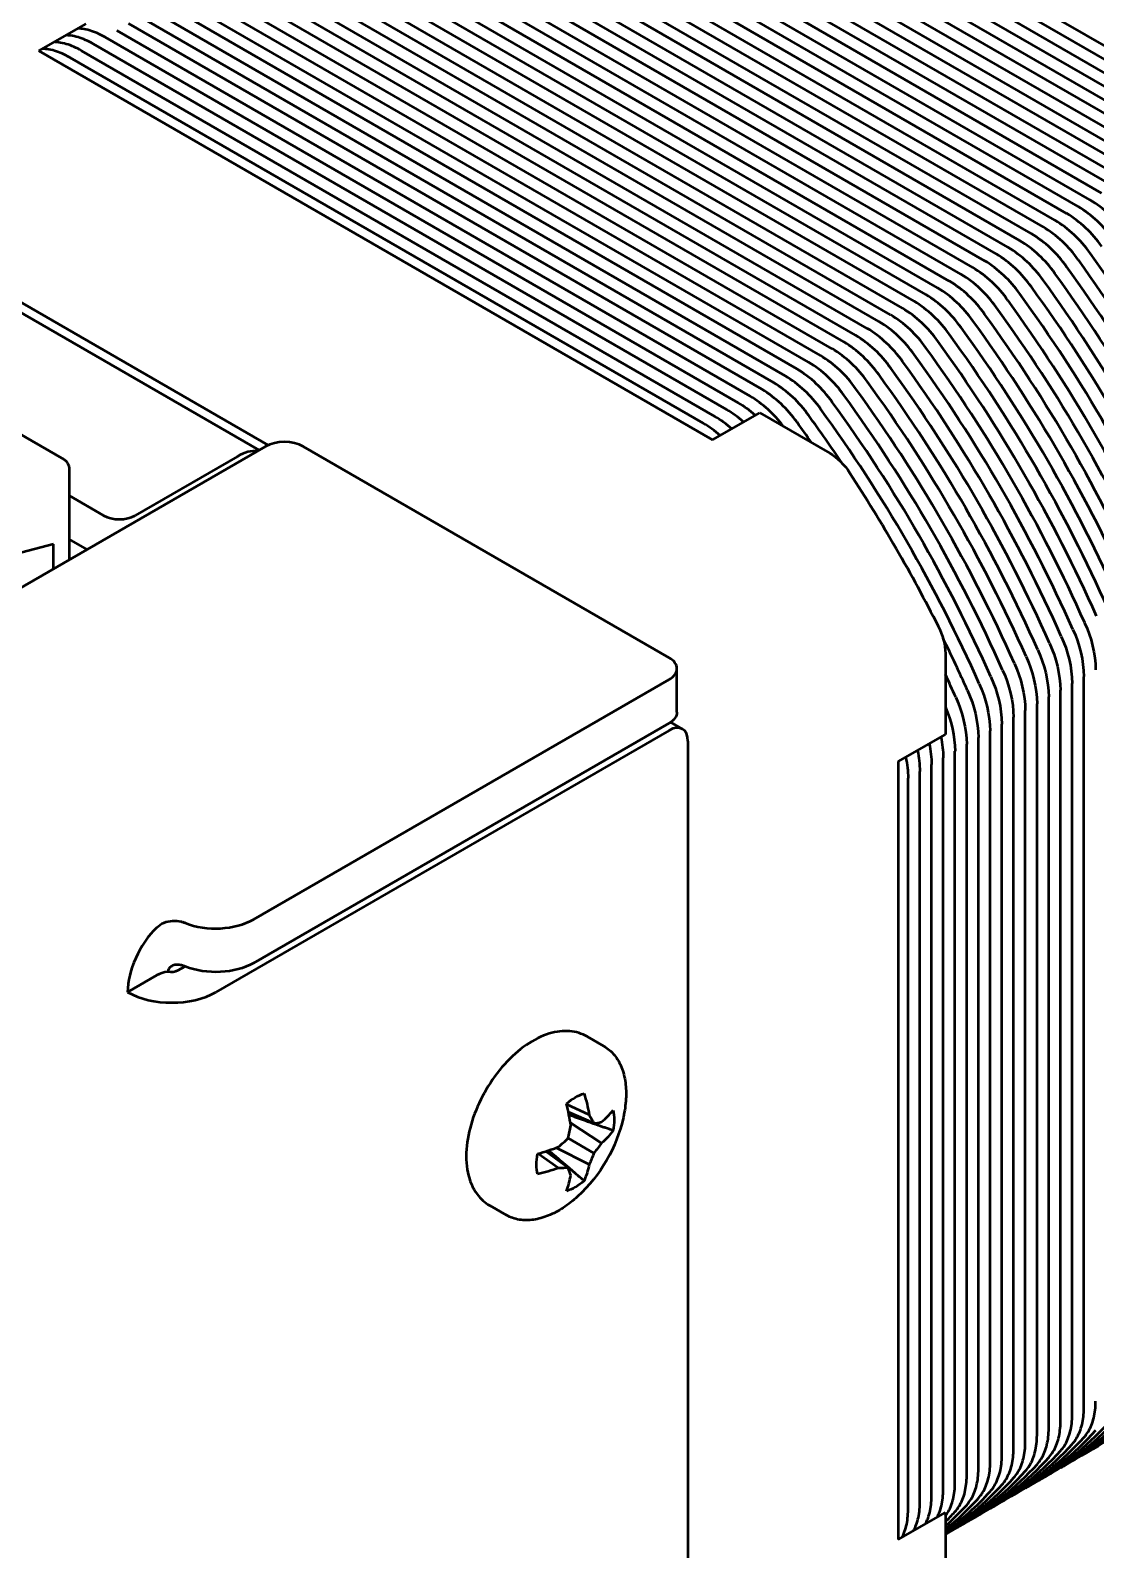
# Model space of a CAD drawing. Header units: millimetres. Extents: x 0 to 420, y 0 to 297.
# Drawn here: x 238.49 to 242.83, y 125.09 to 131.28 of the extents above; entities that cross this region are included whole.
import ezdxf

# ---------------------------------------------------------------- set-up
doc = ezdxf.new("R2010")
doc.units = ezdxf.units.MM
doc.header["$LTSCALE"] = 0.75
doc.layers.add('Visible', color=7, linetype='Continuous', lineweight=50)

msp = doc.modelspace()

# ---------------------------------------------------------------- linework, layer by layer
at = {"layer": 'Visible', "extrusion": (0, 0.816497, 0.57735)}
for p, q in [((243.3355, 130.8937), (240.7545, 132.3839)), ((243.3833, 130.9213), (240.8022, 132.4115)), ((243.24, 130.8386), (240.6589, 132.3287)), ((243.2877, 130.8662), (240.7067, 132.3563)), ((243.0967, 130.7558), (240.5156, 132.246)), ((243.1444, 130.7834), (240.5634, 132.2736)), ((243.1922, 130.811), (240.6112, 132.3012)), ((243.0011, 130.7007), (240.4201, 132.1909)), ((243.0489, 130.7283), (240.4679, 132.2184)), ((242.9056, 130.6455), (240.3246, 132.1357)), ((242.9534, 130.6731), (240.3723, 132.1633)), ((242.8101, 130.5904), (240.229, 132.0805)), ((242.8578, 130.6179), (240.2768, 132.1081)), ((242.6668, 130.5076), (240.0857, 131.9978)), ((242.7145, 130.5352), (240.1335, 132.0254)), ((242.7623, 130.5628), (240.1813, 132.053)), ((242.5712, 130.4525), (239.9902, 131.9426)), ((242.619, 130.4801), (240.038, 131.9702)), ((242.4757, 130.3973), (239.8946, 131.8875)), ((242.5235, 130.4249), (239.9424, 131.9151)), ((242.3802, 130.3422), (239.7991, 131.8323)), ((242.4279, 130.3697), (239.8469, 131.8599)), ((242.2369, 130.2594), (239.6558, 131.7496)), ((242.2846, 130.287), (239.7036, 131.7772)), ((242.3324, 130.3146), (239.7513, 131.8048)), ((242.1413, 130.2043), (239.5603, 131.6944)), ((242.1891, 130.2319), (239.608, 131.722)), ((242.0458, 130.1491), (239.4647, 131.6393)), ((242.0936, 130.1767), (239.5125, 131.6669)), ((241.9503, 130.094), (239.3692, 131.5841)), ((241.998, 130.1215), (239.417, 131.6117)), ((241.807, 130.0112), (239.2259, 131.5014)), ((241.8547, 130.0388), (239.2737, 131.529)), ((241.9025, 130.0664), (239.3214, 131.5565)), ((241.7114, 129.9561), (239.1304, 131.4462)), ((241.7592, 129.9836), (239.1781, 131.4738)), ((241.6159, 129.9009), (239.0348, 131.3911)), ((241.6636, 129.9285), (239.0826, 131.4187)), ((241.5203, 129.8458), (238.9393, 131.3359)), ((241.5681, 129.8733), (238.9871, 131.3635)), ((238.5264, 131.1969), (238.7189, 131.308)), ((241.377, 129.763), (238.796, 131.2532)), ((241.4248, 129.7906), (238.8438, 131.2808)), ((241.4726, 129.8182), (238.8915, 131.3083)), ((238.5264, 131.1969), (241.272, 129.6117)), ((241.2815, 129.7079), (238.7005, 131.198)), ((241.3293, 129.7354), (238.7482, 131.2256)), ((241.2337, 129.6803), (238.6527, 131.1704)), ((237.5577, 130.6896), (239.4611, 129.5906)), ((239.4243, 129.5701), (237.5873, 130.6307)), ((241.272, 129.6117), (241.4644, 129.7228)), ((241.4644, 129.7228), (241.75, 129.5579)), ((238.6291, 129.5318), (238.4367, 129.6429)), ((239.4502, 129.5851), (237.9287, 128.7067)), ((239.6041, 129.5851), (241.0949, 128.7244)), ((239.3354, 129.5447), (238.9184, 129.304)), ((238.6497, 129.4962), (238.6497, 129.1229)), ((238.7902, 129.304), (238.6497, 129.3851)), ((238.7228, 129.1651), (238.6497, 129.2074)), ((238.5855, 129.1866), (238.4572, 129.1534)), ((238.5855, 129.0859), (238.5855, 129.1866)), ((242.2212, 128.7418), (242.2212, 128.412)), ((241.1268, 128.5022), (241.1268, 128.68)), ((239.4014, 127.6579), (241.0949, 128.6356)), ((242.69, 125.6116), (242.69, 128.592)), ((242.7378, 125.6392), (242.7378, 128.6196)), ((242.7856, 125.6668), (242.7856, 128.6471)), ((242.5945, 125.5565), (242.5945, 128.5368)), ((242.6423, 125.5841), (242.6423, 128.5644)), ((242.499, 125.5013), (242.499, 128.4817)), ((242.5467, 125.5289), (242.5467, 128.5092)), ((241.0949, 128.4282), (239.2475, 127.3616)), ((241.0949, 128.4578), (239.4014, 127.4801)), ((241.1008, 128.4615), (241.1493, 128.4336)), ((242.0288, 128.3009), (242.2212, 128.412)), ((242.4034, 125.4462), (242.4034, 128.4265)), ((242.4512, 125.4738), (242.4512, 128.4541)), ((241.1718, 128.3837), (241.1718, 123.8448)), ((242.2601, 125.3634), (242.2601, 128.3438)), ((242.3079, 125.391), (242.3079, 128.3714)), ((242.3557, 125.4186), (242.3557, 128.3989)), ((242.0288, 128.3009), (242.0288, 125.1306)), ((242.1646, 125.3083), (242.1646, 128.2886)), ((242.2124, 125.3359), (242.2124, 128.3162)), ((242.0691, 125.2531), (242.0691, 128.2335)), ((242.1168, 125.2807), (242.1168, 128.261)), ((239.0072, 127.4302), (238.8883, 127.3616)), ((239.0936, 127.4505), (239.1213, 127.4665)), ((240.8294, 127.1411), (240.7611, 127.1805)), ((240.7695, 126.8611), (240.6776, 126.9039)), ((240.7885, 126.827), (240.6849, 126.8718)), ((240.6876, 126.8583), (240.6897, 126.8595)), ((240.8193, 126.7456), (240.6927, 126.8287)), ((240.7885, 126.7059), (240.6837, 126.7664)), ((240.6447, 126.6448), (240.5616, 126.703)), ((240.6837, 126.6454), (240.5931, 126.7128)), ((240.6061, 126.7148), (240.6061, 126.7172)), ((240.7695, 126.6594), (240.6343, 126.7275)), ((240.4321, 126.4529), (240.3638, 126.4923)), ((242.8001, 125.4867), (242.8226, 125.4997)), ((242.7046, 125.4316), (242.7271, 125.4445)), ((242.7524, 125.4592), (242.7748, 125.4721)), ((242.6091, 125.3764), (242.6315, 125.3894)), ((242.6568, 125.404), (242.6793, 125.417)), ((242.4658, 125.2937), (242.4882, 125.3067)), ((242.5135, 125.3213), (242.536, 125.3342)), ((242.5613, 125.3488), (242.5838, 125.3618)), ((242.3702, 125.2385), (242.3927, 125.2515)), ((242.418, 125.2661), (242.4405, 125.2791)), ((242.0288, 125.1306), (242.2212, 125.2417)), ((242.2212, 125.2417), (242.2212, 124.9119)), ((242.2747, 125.1834), (242.2972, 125.1963)), ((242.3225, 125.211), (242.3449, 125.2239)), ((242.2269, 125.1558), (242.2494, 125.1688))]:
    msp.add_line(p, q, dxfattribs=at)
at = {"layer": 'Visible'}
for centre, radius, start, end in [((242.5584, 130.1778), 0.4834, 35.09923, 58.61542), ((242.4151, 130.0951), 0.4834, 35.09923, 58.61542), ((242.4629, 130.1226), 0.4834, 35.09923, 58.61542), ((242.5106, 130.1502), 0.4834, 35.09923, 58.61542), ((242.3195, 130.0399), 0.4834, 35.09923, 58.61542), ((242.3673, 130.0675), 0.4834, 35.09923, 58.61542), ((242.224, 129.9848), 0.4834, 35.09923, 58.61542), ((242.2718, 130.0123), 0.4834, 35.09923, 58.61542), ((242.1285, 129.9296), 0.4834, 35.09923, 58.61542), ((242.1762, 129.9572), 0.4834, 35.09923, 58.61542), ((237.7907, 126.7279), 6.149, 23.9616, 36.0384), ((237.8384, 126.7555), 6.149, 23.9616, 36.0384), ((241.9852, 129.8469), 0.4834, 35.09923, 58.61542), ((242.0329, 129.8744), 0.4834, 35.09923, 58.61542), ((242.0807, 129.902), 0.4834, 35.09923, 58.61542), ((237.6474, 126.6451), 6.149, 23.9616, 36.0384), ((237.6951, 126.6727), 6.149, 23.9616, 36.0384), ((237.7429, 126.7003), 6.149, 23.9616, 36.0384), ((241.8896, 129.7917), 0.4834, 35.09923, 58.61542), ((241.9374, 129.8193), 0.4834, 35.09923, 58.61542), ((237.5518, 126.59), 6.149, 23.9616, 36.0384), ((237.5996, 126.6176), 6.149, 23.9616, 36.0384), ((241.7941, 129.7365), 0.4834, 35.09923, 58.61542), ((241.8419, 129.7641), 0.4834, 35.09923, 58.61542), ((237.4563, 126.5348), 6.149, 23.9616, 36.0384), ((237.5041, 126.5624), 6.149, 23.9616, 36.0384), ((241.6986, 129.6814), 0.4834, 35.09923, 58.61542), ((241.7463, 129.709), 0.4834, 35.09923, 58.61542), ((237.3608, 126.4797), 6.149, 23.9616, 36.0384), ((237.4085, 126.5072), 6.149, 23.9616, 36.0384), ((241.5553, 129.5987), 0.4834, 35.09923, 58.61542), ((241.603, 129.6262), 0.4834, 35.09923, 58.61542), ((241.6508, 129.6538), 0.4834, 35.09923, 58.61542), ((237.2175, 126.3969), 6.149, 23.9616, 36.0384), ((237.2652, 126.4245), 6.149, 23.9616, 36.0384), ((237.313, 126.4521), 6.149, 23.9616, 36.0384), ((241.4597, 129.5435), 0.4834, 35.09923, 58.61542), ((241.5075, 129.5711), 0.4834, 35.09923, 58.61542), ((237.1219, 126.3418), 6.149, 23.9616, 36.0384), ((237.1697, 126.3694), 6.149, 23.9616, 36.0384), ((241.3642, 129.4883), 0.4834, 35.09923, 58.61542), ((241.412, 129.5159), 0.4834, 35.09923, 58.61542), ((237.0264, 126.2866), 6.149, 23.9616, 36.0384), ((237.0742, 126.3142), 6.149, 23.9616, 36.0384), ((241.2687, 129.4332), 0.4834, 35.09923, 58.61542), ((241.3164, 129.4608), 0.4834, 35.09923, 58.61542), ((236.9309, 126.2315), 6.149, 23.9616, 36.0384), ((236.9786, 126.259), 6.149, 23.9616, 36.0384), ((241.1703, 129.4099), 0.4092, 47.62658, 59.64596), ((241.1788, 129.3849), 0.4746, 36.55742, 58.76435), ((241.2209, 129.4056), 0.4834, 35.09923, 58.61542), ((236.7876, 126.1487), 6.149, 23.9616, 36.0384), ((236.8353, 126.1763), 6.149, 23.9616, 36.0384), ((236.8831, 126.2039), 6.149, 23.9616, 36.0384), ((241.0747, 129.3548), 0.4092, 47.62658, 59.64596), ((241.1225, 129.3823), 0.4092, 47.62658, 59.64596), ((236.7398, 126.1211), 6.149, 23.9616, 36.0384), ((241.027, 129.3272), 0.4092, 47.62658, 59.64596)]:
    msp.add_arc(centre, radius, start, end, dxfattribs=at)
at = {"layer": 'Visible', "extrusion": (2e-16, -2e-16, -1)}
for centre, radius, start, end in [((-242.3024, 128.6355), 0.4834, 155.09923, 178.61542), ((-241.9681, 128.4424), 0.4834, 155.09923, 178.61542), ((-241.8032, 128.3137), 0.4092, 167.62658, 179.64596), ((-241.3557, 126.1374), 1.287, 222.28248, 227.73976)]:
    msp.add_arc(centre, radius, start, end, dxfattribs=at)
at = {"layer": 'Visible', "extrusion": (1e-16, -2e-16, -1)}
for centre, radius, start, end in [((-242.3502, 128.663), 0.4834, 155.09923, 178.61542), ((-242.2003, 126.5724), 1.2401, 222.13558, 239.88115), ((-242.1048, 126.5172), 1.2401, 222.13558, 239.88115), ((-241.8659, 126.3793), 1.2401, 222.13558, 239.88115), ((-241.6749, 126.269), 1.2401, 222.13558, 239.88115), ((-241.412, 126.1566), 1.2751, 222.26081, 230.60519)]:
    msp.add_arc(centre, radius, start, end, dxfattribs=at)
at = {"layer": 'Visible', "extrusion": (1e-16, 0, -1)}
msp.add_arc((-242.2069, 128.5803), 0.4834, 155.09923, 178.61542, dxfattribs=at)
at = {"layer": 'Visible', "extrusion": (2e-16, -1e-16, -1)}
for centre, radius, start, end in [((-242.2547, 128.6079), 0.4834, 155.09923, 178.61542), ((-242.0158, 128.47), 0.4834, 155.09923, 178.61542), ((-241.9203, 128.4148), 0.4834, 155.09923, 178.61542), ((-242.1526, 126.5448), 1.2401, 222.13558, 239.88115), ((-242.0093, 126.462), 1.2401, 222.13558, 239.88115), ((-241.7704, 126.3242), 1.2401, 222.13558, 239.88115), ((-241.6271, 126.2414), 1.2401, 222.13558, 239.88115), ((-241.5237, 126.1949), 1.2518, 222.18928, 236.13562)]:
    msp.add_arc(centre, radius, start, end, dxfattribs=at)
at = {"layer": 'Visible', "extrusion": (2e-16, 0, -1)}
for centre, radius, start, end in [((-242.1114, 128.5251), 0.4834, 155.09923, 178.61542), ((-241.7226, 126.2966), 1.2401, 222.13558, 239.88115), ((-241.5772, 126.2162), 1.2433, 222.15165, 238.80091), ((-241.4684, 126.1754), 1.2628, 222.22878, 233.40257)]:
    msp.add_arc(centre, radius, start, end, dxfattribs=at)
at = {"layer": 'Visible', "extrusion": (3e-16, -2e-16, -1)}
for centre, radius, start, end in [((-242.1591, 128.5527), 0.4834, 155.09923, 178.61542), ((-242.0636, 128.4976), 0.4834, 155.09923, 178.61542), ((-241.8725, 128.3873), 0.4834, 155.09923, 178.61542), ((-241.7554, 128.2861), 0.4092, 167.62658, 179.64596), ((-240.3066, 126.9842), 0.6164, 192.35469, 227.64531), ((-241.9615, 126.4345), 1.2401, 222.13558, 239.88115)]:
    msp.add_arc(centre, radius, start, end, dxfattribs=at)
at = {"layer": 'Visible', "extrusion": (3e-16, 1e-16, -1)}
for centre, radius, start, end in [((-241.8248, 128.3597), 0.4834, 155.09923, 178.61542), ((-241.9137, 126.4069), 1.2401, 222.13558, 239.88115)]:
    msp.add_arc(centre, radius, start, end, dxfattribs=at)
at = {"layer": 'Visible', "extrusion": (3e-16, -3e-16, -1)}
for centre, radius, start, end in [((-241.7858, 128.3335), 0.4746, 156.55742, 178.76435), ((-241.8182, 126.3517), 1.2401, 222.13558, 239.88115)]:
    msp.add_arc(centre, radius, start, end, dxfattribs=at)
at = {"layer": 'Visible', "extrusion": (1e-16, -3e-16, -1)}
for centre, radius, start, end in [((-241.7076, 128.2585), 0.4092, 167.62658, 179.64596), ((-242.057, 126.4896), 1.2401, 222.13558, 239.88115)]:
    msp.add_arc(centre, radius, start, end, dxfattribs=at)
at = {"layer": 'Visible', "extrusion": (4e-16, -1e-16, -1)}
msp.add_arc((-241.6599, 128.2309), 0.4092, 167.62658, 179.64596, dxfattribs=at)
at = {"layer": 'Visible'}
for centre, major_axis, ratio, start_param, end_param in [((239.5272, 129.5407), (-0.1089, 0), 0.57735, 3.926991, 5.497787), ((239.3354, 129.3596), (0.1134, 0.1964), 0.57735, 0.249872, 0.785398), ((238.8543, 129.341), (-0.0907, 0), 0.57735, 0.785398, 2.356194), ((241.0179, 128.68), (-0.1089, 0), 0.57735, 2.356194, 3.926991), ((241.0949, 128.3393), (0.0544, 0.0943), 0.57735, -0.785398, 0.785398), ((239.0679, 127.4653), (0.127, 0.22), 0.57735, 1.13028, 2.356194), ((239.2475, 127.7467), (-0.2177, 0), 0.57735, 0.962798, 2.356194), ((239.0713, 127.3932), (-0.0907, 0), 0.57735, -1.363745, -0.785398), ((239.0679, 127.4653), (0.0363, 0), 0.57735, 4.281726, 5.497787), ((239.0713, 127.4228), (0.0907, 0), 0.57735, 0.962798, 1.113548), ((239.0679, 127.4653), (0.254, 0), 0.57735, 3.926991, 5.497787), ((240.3062, 126.984), (-0.2687, 0.5547), 0.524834, 4.168654, 4.328668), ((240.5817, 126.8253), (0.0783, 0.1356), 0.57735, -1.007789, -0.93786), ((240.3066, 126.9846), (0.6148, 0.0446), 0.524834, -0.623708, -0.463694), ((240.2756, 126.9829), (-0.0249, 0.6144), 0.701155, 4.324045, 4.41183), ((240.3156, 127.0252), (-0.6004, 0.1324), 0.260951, 2.533014, 2.620799), ((240.3066, 126.9846), (0.6148, 0.0446), 0.524834, -1.187075, -1.027061), ((240.2922, 127.0117), (0.5445, 0.2856), 0.701155, -1.270238, -1.182452), ((240.5817, 126.8253), (0.0783, 0.1356), 0.57735, 4.079453, 4.149381), ((240.3062, 126.984), (-0.2687, 0.5547), 0.524834, 3.605287, 3.765301), ((240.2756, 126.9558), (-0.4149, 0.4538), 0.260951, 3.662386, 3.750171)]:
    msp.add_ellipse(centre, major_axis=major_axis, ratio=ratio, start_param=start_param, end_param=end_param, dxfattribs=at)
at = {"layer": 'Visible', "extrusion": (4e-16, 2e-16, -1)}
for centre, major_axis, start_param, end_param in [((238.6291, 129.5081), (-0.0145, 0.0251), 0.785398, 2.356194), ((239.2475, 127.569), (-0.2177, 0), 3.926991, 5.320388)]:
    msp.add_ellipse(centre, major_axis=major_axis, ratio=0.57735, start_param=start_param, end_param=end_param, dxfattribs=at)
at = {"layer": 'Visible', "extrusion": (0, 3e-16, -1)}
for centre, start_param, end_param in [((241.75, 129.4098), 0.785398, 1.477369), ((242.093, 128.8158), 1.664224, 2.356194)]:
    msp.add_ellipse(centre, major_axis=(-0.0907, 0.1571), ratio=0.57735, start_param=start_param, end_param=end_param, dxfattribs=at)
at = {"layer": 'Visible', "extrusion": (3e-16, 2e-16, -1)}
for centre, major_axis, ratio, start_param, end_param in [((240.0916, 128.0563), (-1.9286, 3.3404), 0.57735, 1.477369, 1.664224), ((241.0179, 128.5022), (0.1089, 0), 0.57735, 0, 0.785398), ((240.3069, 126.9844), (-0.3494, 0.5078), 0.625473, 2.605482, 2.765496)]:
    msp.add_ellipse(centre, major_axis=major_axis, ratio=ratio, start_param=start_param, end_param=end_param, dxfattribs=at)
at = {"layer": 'Visible', "extrusion": (4e-16, 1e-16, -1)}
for centre, major_axis, ratio, start_param, end_param in [((239.0713, 127.6006), (0.0907, 0), 0.57735, -1.113548, -0.962798), ((240.3156, 126.9598), (0.5765, 0.214), 0.801793, 0.867532, 0.955317)]:
    msp.add_ellipse(centre, major_axis=major_axis, ratio=ratio, start_param=start_param, end_param=end_param, dxfattribs=at)
at = {"layer": 'Visible', "extrusion": (5e-16, 0, -1)}
for start_param, end_param in [(-1.013907, -0.556889), (2.127685, 2.584704)]:
    msp.add_ellipse((240.7127, 126.7497), major_axis=(0.112, 0.1939), ratio=0.57735, start_param=start_param, end_param=end_param, dxfattribs=at)
at = {"layer": 'Visible', "extrusion": (2e-16, 2e-16, -1)}
for centre, major_axis, ratio, start_param, end_param in [((240.3069, 126.9844), (-0.3494, 0.5078), 0.625473, 2.042116, 2.20213), ((240.3322, 127.0156), (-0.4765, 0.3886), 0.36159, 2.360332, 2.448117), ((240.3066, 126.9838), (-0.6145, 0.0487), 0.625473, 3.517689, 3.677703)]:
    msp.add_ellipse(centre, major_axis=major_axis, ratio=ratio, start_param=start_param, end_param=end_param, dxfattribs=at)
at = {"layer": 'Visible', "extrusion": (7e-16, 0, -1)}
for start_param, end_param in [(0.556889, 1.013907), (3.698482, 4.1555)]:
    msp.add_ellipse((240.7127, 126.7497), major_axis=(0.112, 0.1939), ratio=0.57735, start_param=start_param, end_param=end_param, dxfattribs=at)
at = {"layer": 'Visible', "extrusion": (1e-16, 2e-16, -1)}
msp.add_ellipse((240.3322, 126.9885), major_axis=(-0.1029, 0.6062), ratio=0.801793, start_param=2.186276, end_param=2.274061, dxfattribs=at)
at = {"layer": 'Visible', "extrusion": (4e-16, 0, -1)}
msp.add_ellipse((240.3066, 126.9838), major_axis=(-0.6145, 0.0487), ratio=0.625473, start_param=4.081056, end_param=4.24107, dxfattribs=at)
at = {"layer": 'Visible', "extrusion": (3e-16, 3e-16, -1)}
msp.add_ellipse((240.2922, 126.9462), major_axis=(-0.5748, 0.2184), ratio=0.36159, start_param=3.835068, end_param=3.922854, dxfattribs=at)
at = {"layer": 'Visible'}
for points, knots in [([(238.7482, 131.2256), (238.7379, 131.2316), (238.7275, 131.2369), (238.7067, 131.246), (238.6963, 131.2498), (238.6757, 131.2558), (238.6655, 131.258), (238.6494, 131.2603), (238.6435, 131.2608), (238.6377, 131.2611)], [3.1415927, 3.1415927, 3.1415927, 3.1415927, 3.2622543, 3.2622543, 3.382916, 3.382916, 3.5035777, 3.5035777, 3.5745475, 3.5745475, 3.5745475, 3.5745475]), ([(238.796, 131.2532), (238.7856, 131.2592), (238.7752, 131.2644), (238.7545, 131.2735), (238.7441, 131.2773), (238.7235, 131.2834), (238.7132, 131.2856), (238.6972, 131.2879), (238.6913, 131.2884), (238.6855, 131.2887)], [3.1415927, 3.1415927, 3.1415927, 3.1415927, 3.2622543, 3.2622543, 3.382916, 3.382916, 3.5035777, 3.5035777, 3.5745475, 3.5745475, 3.5745475, 3.5745475]), ([(238.6527, 131.1704), (238.6423, 131.1764), (238.6319, 131.1817), (238.6112, 131.1908), (238.6008, 131.1946), (238.5802, 131.2006), (238.5699, 131.2029), (238.5539, 131.2051), (238.548, 131.2057), (238.5422, 131.2059)], [3.1415927, 3.1415927, 3.1415927, 3.1415927, 3.2622543, 3.2622543, 3.382916, 3.382916, 3.5035777, 3.5035777, 3.5745475, 3.5745475, 3.5745475, 3.5745475]), ([(238.7005, 131.198), (238.6901, 131.204), (238.6797, 131.2093), (238.6589, 131.2184), (238.6486, 131.2222), (238.6279, 131.2282), (238.6177, 131.2305), (238.6016, 131.2327), (238.5958, 131.2333), (238.5899, 131.2335)], [3.1415927, 3.1415927, 3.1415927, 3.1415927, 3.2622543, 3.2622543, 3.382916, 3.382916, 3.5035777, 3.5035777, 3.5745475, 3.5745475, 3.5745475, 3.5745475]), ([(239.0072, 127.6254), (239.0149, 127.6331), (239.0249, 127.6399), (239.0473, 127.6491), (239.0596, 127.6516), (239.0826, 127.6528), (239.0948, 127.6516), (239.1078, 127.6485), (239.1096, 127.6481), (239.1114, 127.6476)], [-0.0968895, -0.0968895, -0.0968895, -0.0968895, -0.07239994, -0.07239994, -0.04791037, -0.04791037, -0.02395518, -0.02395518, -0.02006319, -0.02006319, -0.02006319, -0.02006319]), ([(239.1114, 127.4698), (239.1088, 127.4706), (239.1061, 127.4712), (239.0974, 127.4728), (239.0913, 127.4733), (239.0794, 127.4722), (239.0736, 127.4707), (239.0638, 127.4654), (239.0597, 127.4618), (239.0555, 127.4556), (239.0544, 127.4534), (239.053, 127.4489), (239.0527, 127.4466), (239.0527, 127.4444)], [0.02041272, 0.02041272, 0.02041272, 0.02041272, 0.02638166, 0.02638166, 0.0395725, 0.0395725, 0.05276333, 0.05276333, 0.06399251, 0.06399251, 0.0696071, 0.0696071, 0.07522169, 0.07522169, 0.07522169, 0.07522169]), ([(240.7611, 127.1805), (240.7397, 127.1929), (240.7154, 127.2002), (240.663, 127.2048), (240.6348, 127.2011), (240.5751, 127.1831), (240.5436, 127.1672), (240.4819, 127.1248), (240.4518, 127.0979), (240.3966, 127.0365), (240.3715, 127.002), (240.3285, 126.929), (240.3106, 126.8905), (240.2836, 126.8126), (240.2745, 126.7732), (240.2665, 126.697), (240.2677, 126.6602), (240.2816, 126.5934), (240.2941, 126.5632), (240.3267, 126.5195), (240.344, 126.5038), (240.3638, 126.4923)], [2.356194, 2.356194, 2.356194, 2.356194, 2.620088, 2.620088, 2.908061, 2.908061, 3.236017, 3.236017, 3.575609, 3.575609, 3.912573, 3.912573, 4.247868, 4.247868, 4.584569, 4.584569, 4.924106, 4.924106, 5.253934, 5.253934, 5.497787, 5.497787, 5.497787, 5.497787]), ([(240.8294, 127.1411), (240.8455, 127.1318), (240.8598, 127.1196), (240.8839, 127.0903), (240.8937, 127.0733), (240.9086, 127.0359), (240.9137, 127.0155), (240.9196, 126.9722), (240.9204, 126.9493), (240.9177, 126.9018), (240.9142, 126.8772), (240.9087, 126.8523)], [3.926991, 3.926991, 3.926991, 3.926991, 4.140436, 4.140436, 4.353881, 4.353881, 4.567327, 4.567327, 4.780772, 4.780772, 4.994217, 4.994217, 4.994217, 4.994217]), ([(242.1878, 125.2224), (242.1905, 125.2276), (242.193, 125.2329), (242.1991, 125.248), (242.2023, 125.2579), (242.2073, 125.2788), (242.2092, 125.2897), (242.2117, 125.3123), (242.2124, 125.3239), (242.2124, 125.3359)], [1.1378415, 1.1378415, 1.1378415, 1.1378415, 1.2088113, 1.2088113, 1.329473, 1.329473, 1.4501347, 1.4501347, 1.5707963, 1.5707963, 1.5707963, 1.5707963])]:
    msp.add_open_spline(points, degree=3, knots=knots, dxfattribs=at)
at = {"layer": 'Visible', "extrusion": (1.83556e-11, 1.2018e-11, -1)}
msp.add_open_spline([(241.7988, 129.5186), (241.7551, 129.5839), (241.7102, 129.6481), (241.6642, 129.7112)], degree=3, dxfattribs=at)
at = {"layer": 'Visible', "extrusion": (-6.43628e-10, -4.62045e-10, -1)}
msp.add_open_spline([(241.6757, 129.6009), (241.6561, 129.6286), (241.6364, 129.6562), (241.6165, 129.6836)], degree=3, dxfattribs=at)
at = {"layer": 'Visible', "extrusion": (-1.69327e-11, -7.9132e-12, -1)}
msp.add_open_spline([(242.3111, 128.5908), (242.2794, 128.6622), (242.2462, 128.7332), (242.2116, 128.8037)], degree=3, dxfattribs=at)
at = {"layer": 'Visible', "extrusion": (-1.80907e-10, -7.9828e-11, -1)}
msp.add_open_spline([(242.2633, 128.5632), (242.2496, 128.5942), (242.2356, 128.6251), (242.2212, 128.6559)], degree=3, dxfattribs=at)
at = {"layer": 'Visible', "extrusion": (4.03589e-09, 1.1517e-08, 1)}
msp.add_rational_spline([(240.8669, 126.7973), (240.7627, 126.8339), (240.6897, 126.8595)], [1.04658334684, 1.07076536739, 1.06138454589], degree=2, dxfattribs=at)
at = {"layer": 'Visible', "extrusion": (6.51473e-08, 7.57828e-08, -1)}
msp.add_rational_spline([(240.7486, 126.5923), (240.6648, 126.6644), (240.6061, 126.7148)], [1.04658333909, 1.07076535478, 1.0613845345], degree=2, dxfattribs=at)
at = {"layer": 'Visible', "extrusion": (1.287e-13, -1.6182e-12, -1)}
msp.add_open_spline([(240.7219, 126.5286), (240.703, 126.5114), (240.6835, 126.4961), (240.6437, 126.47), (240.6235, 126.4592), (240.583, 126.4427), (240.5627, 126.437), (240.5229, 126.4312), (240.5033, 126.4312), (240.466, 126.4374), (240.4482, 126.4436), (240.4321, 126.4529)], degree=3, knots=[6.001357, 6.001357, 6.001357, 6.001357, 6.214802, 6.214802, 6.428248, 6.428248, 6.641693, 6.641693, 6.855138, 6.855138, 7.068583, 7.068583, 7.068583, 7.068583], dxfattribs=at)
at = {"layer": 'Visible', "extrusion": (-4.477e-12, 1.6471e-12, -1)}
msp.add_open_spline([(242.7856, 125.5473), (242.7919, 125.5543), (242.7977, 125.562), (242.8079, 125.5786), (242.8124, 125.5876), (242.8201, 125.6065), (242.8232, 125.6165), (242.8283, 125.6373), (242.8302, 125.6482), (242.8327, 125.6708), (242.8333, 125.6824), (242.8333, 125.6944)], degree=3, knots=[0.967488, 0.967488, 0.967488, 0.967488, 1.0881496, 1.0881496, 1.2088113, 1.2088113, 1.329473, 1.329473, 1.4501347, 1.4501347, 1.5707963, 1.5707963, 1.5707963, 1.5707963], dxfattribs=at)
at = {"layer": 'Visible', "extrusion": (-4.8518e-12, 1.8655e-12, -1)}
msp.add_open_spline([(242.6901, 125.4922), (242.6964, 125.4991), (242.7022, 125.5068), (242.7124, 125.5235), (242.7169, 125.5324), (242.7245, 125.5513), (242.7277, 125.5613), (242.7328, 125.5822), (242.7347, 125.5931), (242.7372, 125.6156), (242.7378, 125.6273), (242.7378, 125.6392)], degree=3, knots=[0.967488, 0.967488, 0.967488, 0.967488, 1.0881496, 1.0881496, 1.2088113, 1.2088113, 1.329473, 1.329473, 1.4501347, 1.4501347, 1.5707963, 1.5707963, 1.5707963, 1.5707963], dxfattribs=at)
at = {"layer": 'Visible', "extrusion": (-8.7505e-12, 2.4551e-12, -1)}
msp.add_open_spline([(242.7378, 125.5197), (242.7442, 125.5267), (242.7499, 125.5344), (242.7602, 125.5511), (242.7646, 125.56), (242.7723, 125.5789), (242.7755, 125.5889), (242.7805, 125.6098), (242.7824, 125.6207), (242.785, 125.6432), (242.7856, 125.6548), (242.7856, 125.6668)], degree=3, knots=[0.967488, 0.967488, 0.967488, 0.967488, 1.0881496, 1.0881496, 1.2088113, 1.2088113, 1.329473, 1.329473, 1.4501347, 1.4501347, 1.5707963, 1.5707963, 1.5707963, 1.5707963], dxfattribs=at)
at = {"layer": 'Visible', "extrusion": (2.6027e-12, -5.553e-13, -1)}
msp.add_open_spline([(242.5468, 125.4094), (242.5531, 125.4164), (242.5589, 125.4241), (242.5691, 125.4407), (242.5736, 125.4497), (242.5812, 125.4686), (242.5844, 125.4786), (242.5895, 125.4995), (242.5914, 125.5103), (242.5939, 125.5329), (242.5945, 125.5445), (242.5945, 125.5565)], degree=3, knots=[0.967488, 0.967488, 0.967488, 0.967488, 1.0881496, 1.0881496, 1.2088113, 1.2088113, 1.329473, 1.329473, 1.4501347, 1.4501347, 1.5707963, 1.5707963, 1.5707963, 1.5707963], dxfattribs=at)
at = {"layer": 'Visible', "extrusion": (7.9901e-12, -1.5318e-12, -1)}
msp.add_open_spline([(242.5945, 125.437), (242.6009, 125.444), (242.6066, 125.4517), (242.6169, 125.4683), (242.6213, 125.4772), (242.629, 125.4962), (242.6322, 125.5062), (242.6372, 125.527), (242.6391, 125.5379), (242.6417, 125.5605), (242.6423, 125.5721), (242.6423, 125.5841)], degree=3, knots=[0.967488, 0.967488, 0.967488, 0.967488, 1.0881496, 1.0881496, 1.2088113, 1.2088113, 1.329473, 1.329473, 1.4501347, 1.4501347, 1.5707963, 1.5707963, 1.5707963, 1.5707963], dxfattribs=at)
at = {"layer": 'Visible', "extrusion": (-9.6823e-12, 2.7577e-12, -1)}
msp.add_open_spline([(242.6423, 125.4646), (242.6486, 125.4716), (242.6544, 125.4793), (242.6646, 125.4959), (242.6691, 125.5048), (242.6767, 125.5237), (242.6799, 125.5337), (242.685, 125.5546), (242.6869, 125.5655), (242.6894, 125.588), (242.69, 125.5997), (242.69, 125.6116)], degree=3, knots=[0.967488, 0.967488, 0.967488, 0.967488, 1.0881496, 1.0881496, 1.2088113, 1.2088113, 1.329473, 1.329473, 1.4501347, 1.4501347, 1.5707963, 1.5707963, 1.5707963, 1.5707963], dxfattribs=at)
at = {"layer": 'Visible', "extrusion": (8.6004e-12, -4.0492e-12, -1)}
msp.add_open_spline([(242.4512, 125.3543), (242.4576, 125.3613), (242.4633, 125.369), (242.4736, 125.3856), (242.478, 125.3945), (242.4857, 125.4134), (242.4889, 125.4234), (242.4939, 125.4443), (242.4958, 125.4552), (242.4983, 125.4777), (242.499, 125.4894), (242.499, 125.5013)], degree=3, knots=[0.967488, 0.967488, 0.967488, 0.967488, 1.0881496, 1.0881496, 1.2088113, 1.2088113, 1.329473, 1.329473, 1.4501347, 1.4501347, 1.5707963, 1.5707963, 1.5707963, 1.5707963], dxfattribs=at)
at = {"layer": 'Visible', "extrusion": (-5.7516e-12, 7.082e-13, -1)}
msp.add_open_spline([(242.499, 125.3818), (242.5053, 125.3888), (242.5111, 125.3965), (242.5213, 125.4132), (242.5258, 125.4221), (242.5334, 125.441), (242.5366, 125.451), (242.5417, 125.4719), (242.5436, 125.4828), (242.5461, 125.5053), (242.5467, 125.517), (242.5467, 125.5289)], degree=3, knots=[0.967488, 0.967488, 0.967488, 0.967488, 1.0881496, 1.0881496, 1.2088113, 1.2088113, 1.329473, 1.329473, 1.4501347, 1.4501347, 1.5707963, 1.5707963, 1.5707963, 1.5707963], dxfattribs=at)
at = {"layer": 'Visible', "extrusion": (6.1585e-12, -2.3865e-12, -1)}
msp.add_open_spline([(242.3557, 125.2991), (242.362, 125.3061), (242.3678, 125.3138), (242.378, 125.3304), (242.3825, 125.3394), (242.3901, 125.3583), (242.3933, 125.3683), (242.3984, 125.3891), (242.4003, 125.4), (242.4028, 125.4226), (242.4034, 125.4342), (242.4034, 125.4462)], degree=3, knots=[0.967488, 0.967488, 0.967488, 0.967488, 1.0881496, 1.0881496, 1.2088113, 1.2088113, 1.329473, 1.329473, 1.4501347, 1.4501347, 1.5707963, 1.5707963, 1.5707963, 1.5707963], dxfattribs=at)
at = {"layer": 'Visible', "extrusion": (1.7029e-12, -1.7126e-12, -1)}
msp.add_open_spline([(242.4034, 125.3267), (242.4098, 125.3337), (242.4156, 125.3414), (242.4258, 125.358), (242.4303, 125.3669), (242.4379, 125.3859), (242.4411, 125.3958), (242.4462, 125.4167), (242.4481, 125.4276), (242.4506, 125.4501), (242.4512, 125.4618), (242.4512, 125.4738)], degree=3, knots=[0.967488, 0.967488, 0.967488, 0.967488, 1.0881496, 1.0881496, 1.2088113, 1.2088113, 1.329473, 1.329473, 1.4501347, 1.4501347, 1.5707963, 1.5707963, 1.5707963, 1.5707963], dxfattribs=at)
at = {"layer": 'Visible', "extrusion": (1.10975e-09, -1.9513e-09, -1)}
msp.add_open_spline([(242.6919, 125.4244), (242.6962, 125.4267), (242.7004, 125.4291), (242.7046, 125.4316)], degree=3, dxfattribs=at)
at = {"layer": 'Visible', "extrusion": (2.29461e-09, -4.04437e-09, -1)}
msp.add_open_spline([(242.7397, 125.4519), (242.7439, 125.4543), (242.7482, 125.4567), (242.7524, 125.4592)], degree=3, dxfattribs=at)
at = {"layer": 'Visible', "extrusion": (-1.50229e-10, 2.83537e-10, -1)}
msp.add_open_spline([(242.7874, 125.4795), (242.7917, 125.4819), (242.7959, 125.4843), (242.8001, 125.4867)], degree=3, dxfattribs=at)
at = {"layer": 'Visible', "extrusion": (1.09889e-11, -3.2787e-12, -1)}
msp.add_open_spline([(242.2601, 125.244), (242.2665, 125.2509), (242.2723, 125.2586), (242.2825, 125.2753), (242.287, 125.2842), (242.2946, 125.3031), (242.2978, 125.3131), (242.3029, 125.334), (242.3048, 125.3449), (242.3073, 125.3674), (242.3079, 125.3791), (242.3079, 125.391)], degree=3, knots=[0.967488, 0.967488, 0.967488, 0.967488, 1.0881496, 1.0881496, 1.2088113, 1.2088113, 1.329473, 1.329473, 1.4501347, 1.4501347, 1.5707963, 1.5707963, 1.5707963, 1.5707963], dxfattribs=at)
at = {"layer": 'Visible', "extrusion": (5.2267e-12, -2.0839e-12, -1)}
msp.add_open_spline([(242.3079, 125.2715), (242.3143, 125.2785), (242.32, 125.2862), (242.3303, 125.3028), (242.3347, 125.3118), (242.3424, 125.3307), (242.3456, 125.3407), (242.3506, 125.3616), (242.3525, 125.3725), (242.355, 125.395), (242.3557, 125.4066), (242.3557, 125.4186)], degree=3, knots=[0.967488, 0.967488, 0.967488, 0.967488, 1.0881496, 1.0881496, 1.2088113, 1.2088113, 1.329473, 1.329473, 1.4501347, 1.4501347, 1.5707963, 1.5707963, 1.5707963, 1.5707963], dxfattribs=at)
at = {"layer": 'Visible', "extrusion": (3.93268e-10, -6.9866e-10, -1)}
msp.add_open_spline([(242.5964, 125.3692), (242.6006, 125.3716), (242.6049, 125.374), (242.6091, 125.3764)], degree=3, dxfattribs=at)
at = {"layer": 'Visible', "extrusion": (-1.52757e-10, 2.82082e-10, -1)}
msp.add_open_spline([(242.6441, 125.3968), (242.6484, 125.3992), (242.6526, 125.4016), (242.6568, 125.404)], degree=3, dxfattribs=at)
at = {"layer": 'Visible', "extrusion": (-1.9481e-12, 4.213e-13, -1)}
msp.add_open_spline([(242.1401, 125.1948), (242.1428, 125.2), (242.1452, 125.2054), (242.1513, 125.2204), (242.1545, 125.2304), (242.1596, 125.2512), (242.1615, 125.2621), (242.164, 125.2847), (242.1646, 125.2963), (242.1646, 125.3083)], degree=3, knots=[1.1378415, 1.1378415, 1.1378415, 1.1378415, 1.2088113, 1.2088113, 1.329473, 1.329473, 1.4501347, 1.4501347, 1.5707963, 1.5707963, 1.5707963, 1.5707963], dxfattribs=at)
at = {"layer": 'Visible', "extrusion": (-8.8865e-12, 9.712e-13, -1)}
msp.add_open_spline([(242.2212, 125.2271), (242.2242, 125.231), (242.227, 125.2351), (242.2347, 125.2477), (242.2392, 125.2566), (242.2468, 125.2755), (242.25, 125.2855), (242.2551, 125.3064), (242.257, 125.3173), (242.2595, 125.3398), (242.2601, 125.3515), (242.2601, 125.3634)], degree=3, knots=[1.0263366, 1.0263366, 1.0263366, 1.0263366, 1.0881496, 1.0881496, 1.2088113, 1.2088113, 1.329473, 1.329473, 1.4501347, 1.4501347, 1.5707963, 1.5707963, 1.5707963, 1.5707963], dxfattribs=at)
at = {"layer": 'Visible', "extrusion": (2.29208e-09, -4.04583e-09, -1)}
msp.add_open_spline([(242.5008, 125.314), (242.5051, 125.3164), (242.5093, 125.3188), (242.5135, 125.3213)], degree=3, dxfattribs=at)
at = {"layer": 'Visible', "extrusion": (5.0562e-12, 2.9093e-12, -1)}
msp.add_open_spline([(242.5486, 125.3416), (242.5529, 125.344), (242.5571, 125.3464), (242.5613, 125.3488)], degree=3, dxfattribs=at)
at = {"layer": 'Visible', "extrusion": (6.7833e-12, -2.3435e-12, -1)}
msp.add_open_spline([(242.0445, 125.1396), (242.0472, 125.1448), (242.0497, 125.1502), (242.0558, 125.1652), (242.059, 125.1752), (242.064, 125.1961), (242.0659, 125.207), (242.0684, 125.2295), (242.0691, 125.2412), (242.0691, 125.2531)], degree=3, knots=[1.1378415, 1.1378415, 1.1378415, 1.1378415, 1.2088113, 1.2088113, 1.329473, 1.329473, 1.4501347, 1.4501347, 1.5707963, 1.5707963, 1.5707963, 1.5707963], dxfattribs=at)
at = {"layer": 'Visible', "extrusion": (-1.55851e-11, 3.3704e-12, -1)}
msp.add_open_spline([(242.0923, 125.1672), (242.095, 125.1724), (242.0975, 125.1778), (242.1035, 125.1928), (242.1067, 125.2028), (242.1118, 125.2237), (242.1137, 125.2346), (242.1162, 125.2571), (242.1168, 125.2687), (242.1168, 125.2807)], degree=3, knots=[1.1378415, 1.1378415, 1.1378415, 1.1378415, 1.2088113, 1.2088113, 1.329473, 1.329473, 1.4501347, 1.4501347, 1.5707963, 1.5707963, 1.5707963, 1.5707963], dxfattribs=at)
at = {"layer": 'Visible', "extrusion": (-1.19709e-10, 1.11342e-10, -1)}
msp.add_open_spline([(242.2212, 125.203), (242.2345, 125.2163), (242.2474, 125.23), (242.2601, 125.244)], degree=3, dxfattribs=at)
at = {"layer": 'Visible', "extrusion": (-1.43548e-09, 2.50383e-09, -1)}
for points in [[(242.4053, 125.2589), (242.4095, 125.2613), (242.4138, 125.2637), (242.418, 125.2661)], [(242.3098, 125.2037), (242.314, 125.2061), (242.3182, 125.2085), (242.3225, 125.211)]]:
    msp.add_open_spline(points, degree=3, dxfattribs=at)
at = {"layer": 'Visible', "extrusion": (1.02958e-09, -1.81244e-09, -1)}
msp.add_open_spline([(242.4531, 125.2865), (242.4573, 125.2888), (242.4615, 125.2913), (242.4658, 125.2937)], degree=3, dxfattribs=at)
at = {"layer": 'Visible', "extrusion": (-7.9412e-10, 1.39296e-09, -1)}
msp.add_open_spline([(242.262, 125.1761), (242.2662, 125.1785), (242.2705, 125.1809), (242.2747, 125.1834)], degree=3, dxfattribs=at)
at = {"layer": 'Visible', "extrusion": (-2.05662e-09, 3.62634e-09, -1)}
msp.add_open_spline([(242.3575, 125.2313), (242.3618, 125.2337), (242.366, 125.2361), (242.3702, 125.2385)], degree=3, dxfattribs=at)
at = {"layer": 'Visible', "extrusion": (-5.6368e-12, -3.2495e-12, -1)}
msp.add_open_spline([(242.2212, 125.1525), (242.2231, 125.1536), (242.225, 125.1547), (242.2269, 125.1558)], degree=3, dxfattribs=at)

doc.saveas('drawing.dxf')
